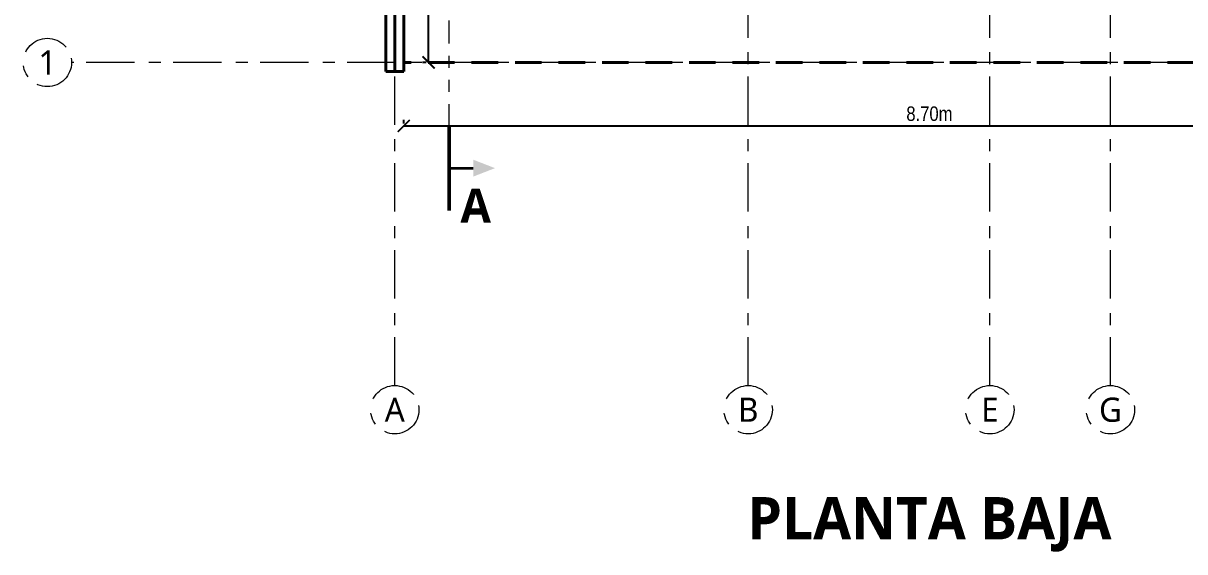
# Model space of a CAD drawing. Header units: metres. Extents: x 28.9 to 123.7, y -14.9 to 27.3.
# Drawn here: x 28.86 to 38.47, y -4.18 to 0.2 of the extents above; entities that cross this region are included whole.
import ezdxf
from ezdxf.enums import TextEntityAlignment as Align

# ---------------------------------------------------------------- set-up
doc = ezdxf.new("R2010")
doc.units = ezdxf.units.M
for name, pattern in [('EJE', [0.6, 0.4, -0.08, 0, -0.12]), ('PHANTOM', [6.35, 3.175, -0.635, 0.635, -0.635, 0.635, -0.635]), ('VACIO', [0.36, 0.22, -0.14])]:
    doc.linetypes.add(name, pattern=pattern)
for name, color, linetype, lineweight in [('001_Muros', 7, 'Continuous', 40), ('002_EjesVerticales', 8, 'EJE', 9), ('007_Textos', 7, 'Continuous', 18), ('008_Cotas', 8, 'Continuous', 13), ('017_LineaDeCorte', 1, 'Continuous', 30)]:
    doc.layers.add(name, color=color, linetype=linetype, lineweight=lineweight)
doc.styles.add('OpenSans', font='OpenSans-Regular.ttf')
doc.styles.add('OpenSans-SemiBold', font='OpenSans-SemiBold.ttf')
doc.styles.add('OpenSansCondensed-Light', font='OpenSansCondensed-Light.ttf')
doc.dimstyles.new('EZDXF', dxfattribs={"dimtxt": 0.25, "dimasz": 0.175, "dimexe": 0.375, "dimexo": 0.125, "dimgap": 0.1, "dimtad": 1, "dimzin": 4, "dimtxsty": 'OpenSansCondensed-Light', "dimblk": 'ARCHTICK', "dimcen": 2.5, "dimazin": 1, "dimtfac": 0.5, "dimtmove": 2, "dimatfit": 3})

# ---------------------------------------------------------------- blocks, each defined once
blk = doc.blocks.new('EJE')
at = {"color": 0}
blk.add_circle((0, 0), 0.2, dxfattribs=at)
at = {"color": 0, "style": 'OpenSans'}
blk.add_attdef('EJE', text='', height=0.2, dxfattribs=at).set_placement((0, 0), align=Align.MIDDLE_CENTER)
blk = doc.blocks.new('_ARCHTICK')
at = {"color": 0, "linetype": 'ByBlock', "const_width": 0.15}
blk.add_lwpolyline([(-0.5, -0.5), (0.5, 0.5)], dxfattribs=at)
blk = doc.blocks.new('*D207')
at = {"color": 0, "transparency": 16777216}
for p, q in [((32.01, -0.63), (32.01, -0.6)), ((32.01, -0.65), (40.71, -0.65)), ((40.71, -0.63), (40.71, -0.6))]:
    blk.add_line(p, q, dxfattribs=at)
at = {"layer": 'Defpoints', "transparency": 16777216}
for p in [(32.01, -0.65), (32.01, -0.65), (40.71, -0.65)]:
    blk.add_point(p, dxfattribs=at)
at = {"layer": '008_Cotas', "color": 0, "transparency": 16777216, "xscale": 0.1, "yscale": 0.1, "rotation": 180}
blk.add_blockref('_ARCHTICK', (32.01, -0.65), dxfattribs=at)
at = {"layer": '008_Cotas', "color": 0, "transparency": 16777216, "xscale": 0.1, "yscale": 0.1}
blk.add_blockref('_ARCHTICK', (40.71, -0.65), dxfattribs=at)
at = {"layer": '008_Cotas', "color": 0, "transparency": 16777216, "insert": (36.36, -0.55), "char_height": 0.12, "attachment_point": 5, "style": 'OpenSansCondensed-Light', "bg_fill": 3, "box_fill_scale": 1.1, "bg_fill_color": 0, "bg_fill_transparency": 0}
blk.add_mtext('8.70m', dxfattribs=at)
blk = doc.blocks.new('*D168')
at = {"color": 0, "transparency": 16777216}
for p, q in [((32.195, 5.146), (32.165, 5.146)), ((32.215, -0.125), (32.215, 5.146)), ((32.195, -0.125), (32.165, -0.125))]:
    blk.add_line(p, q, dxfattribs=at)
at = {"layer": 'Defpoints', "transparency": 16777216}
for p in [(32.215, 5.146), (32.215, -0.125), (32.215, -0.125)]:
    blk.add_point(p, dxfattribs=at)
at = {"layer": '008_Cotas', "color": 0, "transparency": 16777216, "xscale": 0.1, "yscale": 0.1}
for p, rotation in [((32.215, 5.146), 90), ((32.215, -0.125), 270)]:
    blk.add_blockref('_ARCHTICK', p, dxfattribs=dict(at, rotation=rotation))
at = {"layer": '008_Cotas', "color": 0, "transparency": 16777216, "insert": (32.115, 2.5105), "char_height": 0.12, "attachment_point": 5, "rotation": 90, "style": 'OpenSansCondensed-Light', "bg_fill": 3, "box_fill_scale": 1.1, "bg_fill_color": 0, "bg_fill_transparency": 0}
blk.add_mtext('5.27m', dxfattribs=at)

msp = doc.modelspace()

# ---------------------------------------------------------------- hatches: boundary and pattern name
at = {"layer": '017_LineaDeCorte'}
msp.add_hatch(color=256, dxfattribs=at).paths.add_polyline_path([(32.765, -1), (32.585, -0.93), (32.585, -1.07)])

# ---------------------------------------------------------------- linework, layer by layer
at = {"layer": '001_Muros'}
for p, q in [((31.8604, 24.3208), (31.8604, -0.2)), ((31.9354, 24.3208), (31.9354, -0.2)), ((32.0104, -0.2), (31.8604, -0.2))]:
    msp.add_line(p, q, dxfattribs=at)
msp.add_lwpolyline([(32.0104, 5.1458), (32.0104, -0.2)], dxfattribs=at)
at = {"layer": '001_Muros', "linetype": 'VACIO'}
msp.add_lwpolyline([(40.7104, -0.125), (40.7104, -0.125), (32.0104, -0.125)], dxfattribs=at)
at = {"layer": '002_EjesVerticales'}
for p, q in [((31.9354, -2.8), (31.9354, 26.921)), ((34.8604, -2.8), (34.8604, 26.921)), ((36.8604, -2.8), (36.8604, 26.921)), ((37.8584, -2.8), (37.8584, 26.921)), ((43.4604, -0.125), (29.2604, -0.125))]:
    msp.add_line(p, q, dxfattribs=at)
at = {"layer": '017_LineaDeCorte', "linetype": 'PHANTOM', "lineweight": 18, "ltscale": 0.06}
msp.add_line((32.385, -1.35), (32.385, 25.05), dxfattribs=at)
at = {"layer": '017_LineaDeCorte', "lineweight": 50}
msp.add_line((32.385, -1.35), (32.385, -0.65), dxfattribs=at)
at = {"layer": '017_LineaDeCorte', "lineweight": 35}
msp.add_line((32.385, -1), (32.585, -1), dxfattribs=at)

# ---------------------------------------------------------------- block references
at = {"layer": '002_EjesVerticales'}
for p, values in [((29.0604, -0.125), {'EJE': '1'}), ((31.9354, -3), {'EJE': 'A'}), ((34.8604, -3), {'EJE': 'B'}), ((36.8604, -3), {'EJE': 'E'}), ((37.8584, -3), {'EJE': 'G'})]:
    msp.add_blockref('EJE', p, dxfattribs=at).add_auto_attribs(values)

# ---------------------------------------------------------------- texts
at = {"layer": '007_Textos', "attachment_point": 5, "style": 'OpenSans-SemiBold'}
for s, insert, char_height in [('A', (32.605, -1.3105), 0.28), ('PLANTA BAJA', (36.3604, -3.95), 0.35)]:
    msp.add_mtext(s, dxfattribs=dict(at, insert=insert, char_height=char_height))

# ---------------------------------------------------------------- next in the draw order: dimensions: what is measured, and where the dimension line sits
at = {"layer": '008_Cotas'}
dim = msp.add_linear_dim(base=(32.215, -0.125), p1=(32.215, -0.125), p2=(32.215, 5.146), angle=90, dimstyle='EZDXF', override={"dimtxt": 0.12, "dimasz": 0.1, "dimexe": 0.05, "dimexo": 0.02, "dimgap": 0.04, "dimdec": 2, "dimrnd": 0.001, "dimzin": 0, "dimdsep": 46, "dimpost": '<>m', "dimtix": 1, "dimtfill": 1}, dxfattribs=at)
dim.commit()
dim.dimension.update_dxf_attribs({"geometry": '*D168', "text_midpoint": (32.115, 2.5105)})
dim = msp.add_linear_dim(base=(32.01, -0.65), p1=(32.01, -0.65), p2=(40.71, -0.65), dimstyle='EZDXF', override={"dimtxt": 0.12, "dimasz": 0.1, "dimexe": 0.05, "dimexo": 0.02, "dimgap": 0.04, "dimdec": 2, "dimrnd": 0.001, "dimzin": 0, "dimdsep": 46, "dimpost": '<>m', "dimtix": 1, "dimtfill": 1}, dxfattribs=at)
dim.commit()
dim.dimension.update_dxf_attribs({"geometry": '*D207', "text_midpoint": (36.36, -0.55)})

doc.saveas('drawing.dxf')
